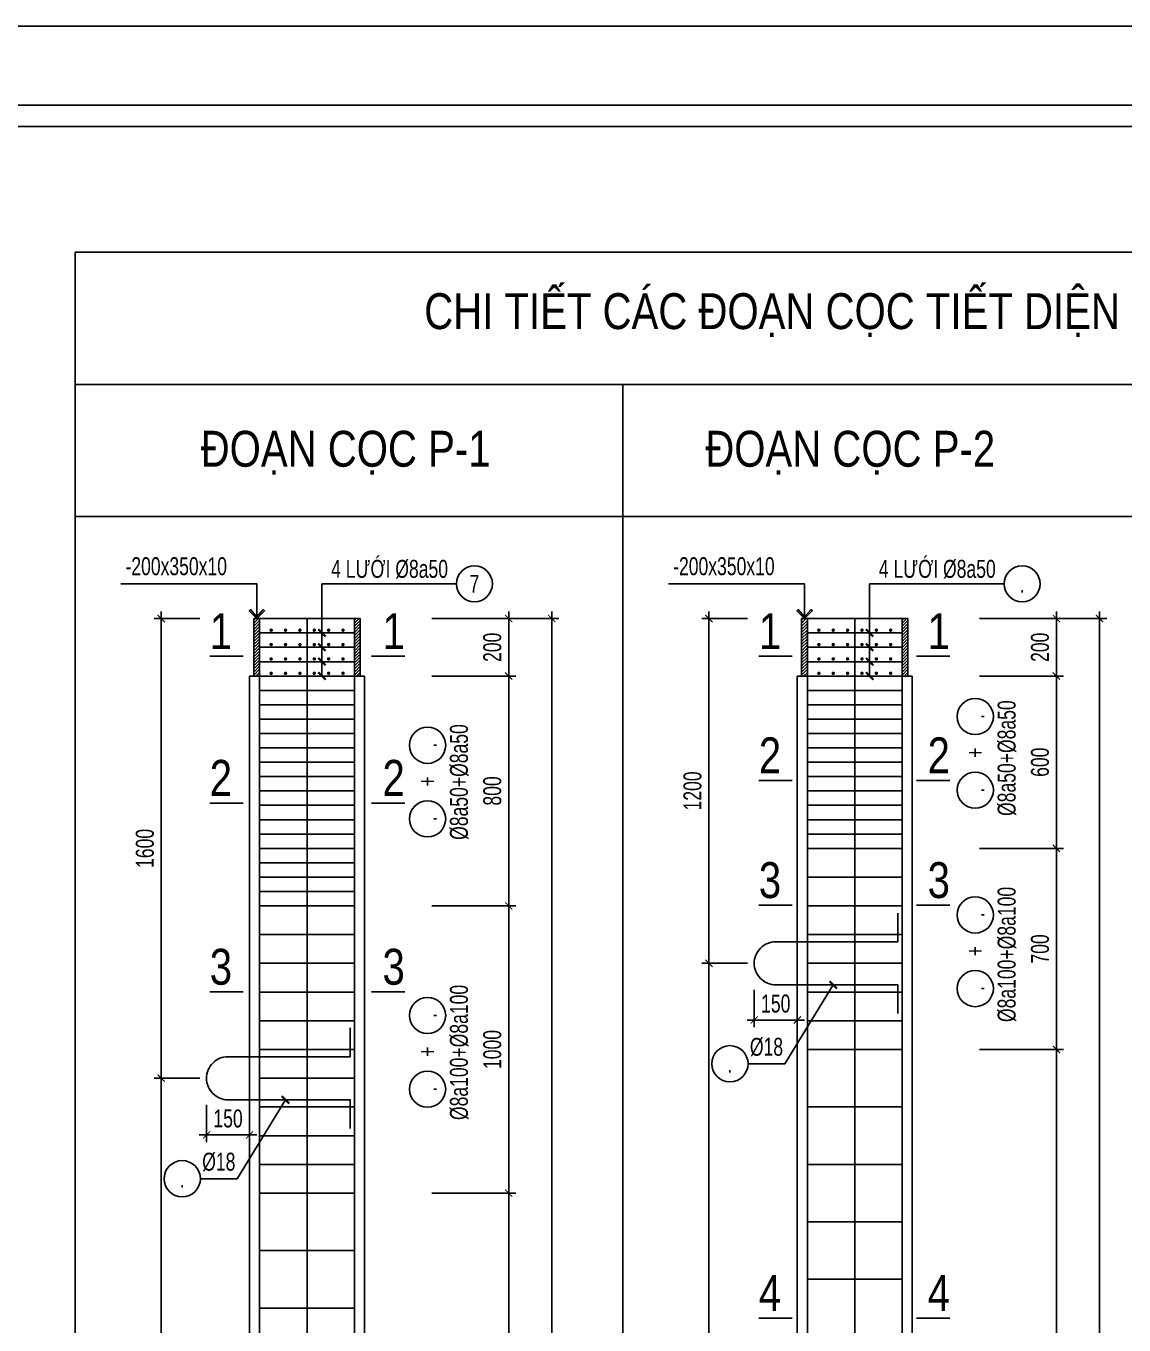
# Model space of a CAD drawing. Extents: x -24357 to 91799, y -17201 to -2351.
# Drawn here: x 77621 to 81443, y -6873 to -2351 of the extents above; entities that cross this region are included whole.
import ezdxf
from ezdxf.enums import TextEntityAlignment as Align

# ---------------------------------------------------------------- set-up
doc = ezdxf.new("R2010")
doc.units = 0
doc.header["$LTSCALE"] = 500
doc.header["$MEASUREMENT"] = 0
doc.header["$PDMODE"] = 3
doc.layers.get('0').update_dxf_attribs({"linetype": 'CONTINUOUS'})
doc.layers.get('DEFPOINTS').update_dxf_attribs({"linetype": 'CONTINUOUS'})
for name, color, linetype in [('CDC-KHUNGTEN', 7, 'CONTINUOUS'), ('CDC.02.DIM', 1, 'CONTINUOUS'), ('CDC.03.BORDER', 3, 'CONTINUOUS'), ('CDC.05.STEEL', 4, 'CONTINUOUS'), ('CDC.06.TEXT', 2, 'CONTINUOUS'), ('CDC.10.HATCH', 251, 'CONTINUOUS'), ('CDC.11.NOTE', 8, 'CONTINUOUS'), ('CDC.15.NOPLOT', 87, 'CONTINUOUS')]:
    doc.layers.add(name, color=color, linetype=linetype)
doc.styles.add('ARIAL', font='arial.ttf', dxfattribs={"width": 0.7})
doc.dimstyles.new('DIM25', dxfattribs={"dimscale": 25, "dimtxt": 2.5, "dimasz": 1, "dimexe": 1, "dimexo": 0, "dimgap": 1, "dimtad": 1, "dimdec": 0, "dimzin": 0, "dimdsep": 46, "dimtxsty": 'ARIAL', "dimblk": 'ARCHTICK', "dimcen": 0, "dimdle": 1, "dimclrd": 1, "dimclre": 1, "dimclrt": 2, "dimadec": 0, "dimazin": 0, "dimtfac": 1, "dimtdec": 0, "dimtix": 1, "dimtmove": 2, "dimatfit": 3, "dimldrblk": 'ARCHTICK', "dimfxl": 1, "dimtolj": 1, "dimtzin": 0, "dimarcsym": 0})
pattern_1 = [(45, (-38121.826, -161240.184), (-5.30330086, 5.30330086), [])]
pattern_2 = [(45, (-36215.599, -161240.184), (-5.30330086, 5.30330086), [])]

# ---------------------------------------------------------------- blocks, each defined once
blk = doc.blocks.new('_ArchTick')
at = {"color": 0, "linetype": 'ByBlock', "const_width": 0.15}
blk.add_lwpolyline([(-0.5, -0.5), (0.5, 0.5)], dxfattribs=at)
blk = doc.blocks.new('*D34')
at = {"layer": 'CDC.02.DIM', "color": 1, "lineweight": -2, "transparency": 16777216}
for p, q in [((79301.4, -4589.2), (79301.4, -5439.2)), ((79034.2, -4614.2), (79326.4, -4614.2)), ((79034.2, -5414.2), (79326.4, -5414.2))]:
    blk.add_line(p, q, dxfattribs=at)
at = {"layer": 'DEFPOINTS', "color": 0, "transparency": 16777216}
for p in [(79034.2, -4614.2), (79034.2, -5414.2), (79301.4, -5414.2)]:
    blk.add_point(p, dxfattribs=at)
at = {"layer": 'CDC.02.DIM', "color": 1, "lineweight": -2, "transparency": 16777216, "xscale": 25, "yscale": 25, "zscale": 25}
for p, rotation in [((79301.4, -4614.2), 90), ((79301.4, -5414.2), 270)]:
    blk.add_blockref('_ArchTick', p, dxfattribs=dict(at, rotation=rotation))
at = {"layer": 'CDC.02.DIM', "color": 2, "transparency": 16777216, "insert": (79244.5, -5014.2), "char_height": 62.5, "attachment_point": 5, "rotation": 90, "style": 'ARIAL'}
blk.add_mtext('\\A1;800', dxfattribs=at)
blk = doc.blocks.new('*D35')
at = {"layer": 'CDC.02.DIM', "color": 1, "lineweight": -2, "transparency": 16777216}
for p, q in [((79034.2, -5414.2), (79326.4, -5414.2)), ((79301.4, -5389.2), (79301.4, -6439.2)), ((79034.2, -6414.2), (79326.4, -6414.2))]:
    blk.add_line(p, q, dxfattribs=at)
at = {"layer": 'DEFPOINTS', "color": 0, "transparency": 16777216}
for p in [(79034.2, -5414.2), (79034.2, -6414.2), (79301.4, -6414.2)]:
    blk.add_point(p, dxfattribs=at)
at = {"layer": 'CDC.02.DIM', "color": 1, "lineweight": -2, "transparency": 16777216, "xscale": 25, "yscale": 25, "zscale": 25}
for p, rotation in [((79301.4, -5414.2), 90), ((79301.4, -6414.2), 270)]:
    blk.add_blockref('_ArchTick', p, dxfattribs=dict(at, rotation=rotation))
at = {"layer": 'CDC.02.DIM', "color": 2, "transparency": 16777216, "insert": (79244.5, -5914.2), "char_height": 62.5, "attachment_point": 5, "rotation": 90, "style": 'ARIAL'}
blk.add_mtext('\\A1;1000', dxfattribs=at)
blk = doc.blocks.new('*D36')
at = {"layer": 'CDC.02.DIM', "color": 1, "lineweight": -2, "transparency": 16777216}
for p, q in [((79034.2, -4414.2), (79326.4, -4414.2)), ((79301.4, -4639.2), (79301.4, -4389.2)), ((79034.2, -4614.2), (79326.4, -4614.2))]:
    blk.add_line(p, q, dxfattribs=at)
at = {"layer": 'DEFPOINTS', "color": 0, "transparency": 16777216}
for p in [(79034.2, -4414.2), (79301.4, -4414.2), (79034.2, -4614.2)]:
    blk.add_point(p, dxfattribs=at)
at = {"layer": 'CDC.02.DIM', "color": 1, "lineweight": -2, "transparency": 16777216, "xscale": 25, "yscale": 25, "zscale": 25}
for p, rotation in [((79301.4, -4414.2), 90), ((79301.4, -4614.2), 270)]:
    blk.add_blockref('_ArchTick', p, dxfattribs=dict(at, rotation=rotation))
at = {"layer": 'CDC.02.DIM', "color": 2, "transparency": 16777216, "insert": (79244.5, -4514.2), "char_height": 62.5, "attachment_point": 5, "rotation": 90, "style": 'ARIAL'}
blk.add_mtext('\\A1;200', dxfattribs=at)
blk = doc.blocks.new('*D40')
at = {"layer": 'CDC.02.DIM', "color": 1, "lineweight": -2, "transparency": 16777216}
for p, q in [((79034.2, -6414.2), (79326.4, -6414.2)), ((79301.4, -6389.2), (79301.4, -10439.2)), ((79034.2, -10414.2), (79326.4, -10414.2))]:
    blk.add_line(p, q, dxfattribs=at)
at = {"layer": 'DEFPOINTS', "color": 0, "transparency": 16777216}
for p in [(79034.2, -6414.2), (79034.2, -10414.2), (79301.4, -10414.2)]:
    blk.add_point(p, dxfattribs=at)
at = {"layer": 'CDC.02.DIM', "color": 1, "lineweight": -2, "transparency": 16777216, "xscale": 25, "yscale": 25, "zscale": 25}
for p, rotation in [((79301.4, -6414.2), 90), ((79301.4, -10414.2), 270)]:
    blk.add_blockref('_ArchTick', p, dxfattribs=dict(at, rotation=rotation))
at = {"layer": 'CDC.02.DIM', "color": 2, "transparency": 16777216, "insert": (79244.5, -8414.2), "char_height": 62.5, "attachment_point": 5, "rotation": 90, "style": 'ARIAL'}
blk.add_mtext('\\A1;4000', dxfattribs=at)
blk = doc.blocks.new('*D41')
at = {"layer": 'CDC.02.DIM', "color": 1, "lineweight": -2, "transparency": 16777216}
for p, q in [((79034.2, -4414.2), (79476.3, -4414.2)), ((79451.3, -4389.2), (79451.3, -12439.2)), ((79034.2, -12414.2), (79476.3, -12414.2))]:
    blk.add_line(p, q, dxfattribs=at)
at = {"layer": 'DEFPOINTS', "color": 0, "transparency": 16777216}
for p in [(79034.2, -4414.2), (79034.2, -12414.2), (79451.3, -12414.2)]:
    blk.add_point(p, dxfattribs=at)
at = {"layer": 'CDC.02.DIM', "color": 1, "lineweight": -2, "transparency": 16777216, "xscale": 25, "yscale": 25, "zscale": 25}
for p, rotation in [((79451.3, -4414.2), 90), ((79451.3, -12414.2), 270)]:
    blk.add_blockref('_ArchTick', p, dxfattribs=dict(at, rotation=rotation))
at = {"layer": 'CDC.02.DIM', "color": 2, "transparency": 16777216, "insert": (79394.4, -8414.2), "char_height": 62.5, "attachment_point": 5, "rotation": 90, "style": 'ARIAL'}
blk.add_mtext('\\A1;8000', dxfattribs=at)
blk = doc.blocks.new('*D49')
at = {"layer": 'CDC.02.DIM', "color": 1, "lineweight": -2, "transparency": 16777216}
for p, q in [((78226.3, -4414.2), (78067.1, -4414.2)), ((78092.1, -6039.2), (78092.1, -4389.2)), ((78226.3, -6014.2), (78067.1, -6014.2))]:
    blk.add_line(p, q, dxfattribs=at)
at = {"layer": 'DEFPOINTS', "color": 0, "transparency": 16777216}
for p in [(78092.1, -4414.2), (78226.3, -4414.2), (78226.3, -6014.2)]:
    blk.add_point(p, dxfattribs=at)
at = {"layer": 'CDC.02.DIM', "color": 1, "lineweight": -2, "transparency": 16777216, "xscale": 25, "yscale": 25, "zscale": 25}
for p, rotation in [((78092.1, -4414.2), 90), ((78092.1, -6014.2), 270)]:
    blk.add_blockref('_ArchTick', p, dxfattribs=dict(at, rotation=rotation))
at = {"layer": 'CDC.02.DIM', "color": 2, "transparency": 16777216, "insert": (78035.2, -5214.2), "char_height": 62.5, "attachment_point": 5, "rotation": 90, "style": 'ARIAL'}
blk.add_mtext('\\A1;1600', dxfattribs=at)
blk = doc.blocks.new('*D50')
at = {"layer": 'CDC.02.DIM', "color": 1, "lineweight": -2, "transparency": 16777216}
for p, q in [((78092.1, -5989.2), (78092.1, -10839.2)), ((78226.3, -6014.2), (78067.1, -6014.2)), ((78226.3, -10814.2), (78067.1, -10814.2))]:
    blk.add_line(p, q, dxfattribs=at)
at = {"layer": 'DEFPOINTS', "color": 0, "transparency": 16777216}
for p in [(78226.3, -6014.2), (78092.1, -10814.2), (78226.3, -10814.2)]:
    blk.add_point(p, dxfattribs=at)
at = {"layer": 'CDC.02.DIM', "color": 1, "lineweight": -2, "transparency": 16777216, "xscale": 25, "yscale": 25, "zscale": 25}
for p, rotation in [((78092.1, -6014.2), 90), ((78092.1, -10814.2), 270)]:
    blk.add_blockref('_ArchTick', p, dxfattribs=dict(at, rotation=rotation))
at = {"layer": 'CDC.02.DIM', "color": 2, "transparency": 16777216, "insert": (78035.2, -8414.2), "char_height": 62.5, "attachment_point": 5, "rotation": 90, "style": 'ARIAL'}
blk.add_mtext('\\A1;4800', dxfattribs=at)
blk = doc.blocks.new('*D77')
at = {"layer": 'CDC.02.DIM', "color": 1, "lineweight": -2, "transparency": 16777216}
for p, q in [((81207.7, -4589.2), (81207.7, -5239.2)), ((80940.4, -4614.2), (81232.7, -4614.2)), ((80940.4, -5214.2), (81232.7, -5214.2))]:
    blk.add_line(p, q, dxfattribs=at)
at = {"layer": 'DEFPOINTS', "color": 0, "transparency": 16777216}
for p in [(80940.4, -4614.2), (80940.4, -5214.2), (81207.7, -5214.2)]:
    blk.add_point(p, dxfattribs=at)
at = {"layer": 'CDC.02.DIM', "color": 1, "lineweight": -2, "transparency": 16777216, "xscale": 25, "yscale": 25, "zscale": 25}
for p, rotation in [((81207.7, -4614.2), 90), ((81207.7, -5214.2), 270)]:
    blk.add_blockref('_ArchTick', p, dxfattribs=dict(at, rotation=rotation))
at = {"layer": 'CDC.02.DIM', "color": 2, "transparency": 16777216, "insert": (81150.7, -4914.2), "char_height": 62.5, "attachment_point": 5, "rotation": 90, "style": 'ARIAL'}
blk.add_mtext('\\A1;600', dxfattribs=at)
blk = doc.blocks.new('*D78')
at = {"layer": 'CDC.02.DIM', "color": 1, "lineweight": -2, "transparency": 16777216}
for p, q in [((81207.7, -5189.2), (81207.7, -5939.2)), ((80940.4, -5214.2), (81232.7, -5214.2)), ((80940.4, -5914.2), (81232.7, -5914.2))]:
    blk.add_line(p, q, dxfattribs=at)
at = {"layer": 'DEFPOINTS', "color": 0, "transparency": 16777216}
for p in [(80940.4, -5214.2), (80940.4, -5914.2), (81207.7, -5914.2)]:
    blk.add_point(p, dxfattribs=at)
at = {"layer": 'CDC.02.DIM', "color": 1, "lineweight": -2, "transparency": 16777216, "xscale": 25, "yscale": 25, "zscale": 25}
for p, rotation in [((81207.7, -5214.2), 90), ((81207.7, -5914.2), 270)]:
    blk.add_blockref('_ArchTick', p, dxfattribs=dict(at, rotation=rotation))
at = {"layer": 'CDC.02.DIM', "color": 2, "transparency": 16777216, "insert": (81150.7, -5564.2), "char_height": 62.5, "attachment_point": 5, "rotation": 90, "style": 'ARIAL'}
blk.add_mtext('\\A1;700', dxfattribs=at)
blk = doc.blocks.new('*D79')
at = {"layer": 'CDC.02.DIM', "color": 1, "lineweight": -2, "transparency": 16777216}
for p, q in [((80940.4, -4414.2), (81232.7, -4414.2)), ((81207.7, -4639.2), (81207.7, -4389.2)), ((80940.4, -4614.2), (81232.7, -4614.2))]:
    blk.add_line(p, q, dxfattribs=at)
at = {"layer": 'DEFPOINTS', "color": 0, "transparency": 16777216}
for p in [(80940.4, -4414.2), (81207.7, -4414.2), (80940.4, -4614.2)]:
    blk.add_point(p, dxfattribs=at)
at = {"layer": 'CDC.02.DIM', "color": 1, "lineweight": -2, "transparency": 16777216, "xscale": 25, "yscale": 25, "zscale": 25}
for p, rotation in [((81207.7, -4414.2), 90), ((81207.7, -4614.2), 270)]:
    blk.add_blockref('_ArchTick', p, dxfattribs=dict(at, rotation=rotation))
at = {"layer": 'CDC.02.DIM', "color": 2, "transparency": 16777216, "insert": (81150.7, -4514.2), "char_height": 62.5, "attachment_point": 5, "rotation": 90, "style": 'ARIAL'}
blk.add_mtext('\\A1;200', dxfattribs=at)
blk = doc.blocks.new('*D81')
at = {"layer": 'CDC.02.DIM', "color": 1, "lineweight": -2, "transparency": 16777216}
for p, q in [((80940.4, -5914.2), (81232.7, -5914.2)), ((81207.7, -5889.2), (81207.7, -8939.2)), ((80940.4, -8914.2), (81232.7, -8914.2))]:
    blk.add_line(p, q, dxfattribs=at)
at = {"layer": 'DEFPOINTS', "color": 0, "transparency": 16777216}
for p in [(80940.4, -5914.2), (80940.4, -8914.2), (81207.7, -8914.2)]:
    blk.add_point(p, dxfattribs=at)
at = {"layer": 'CDC.02.DIM', "color": 1, "lineweight": -2, "transparency": 16777216, "xscale": 25, "yscale": 25, "zscale": 25}
for p, rotation in [((81207.7, -5914.2), 90), ((81207.7, -8914.2), 270)]:
    blk.add_blockref('_ArchTick', p, dxfattribs=dict(at, rotation=rotation))
at = {"layer": 'CDC.02.DIM', "color": 2, "transparency": 16777216, "insert": (81150.7, -7414.2), "char_height": 62.5, "attachment_point": 5, "rotation": 90, "style": 'ARIAL'}
blk.add_mtext('\\A1;3000', dxfattribs=at)
blk = doc.blocks.new('*D82')
at = {"layer": 'CDC.02.DIM', "color": 1, "lineweight": -2, "transparency": 16777216}
for p, q in [((80940.4, -4414.2), (81382.6, -4414.2)), ((81357.6, -4389.2), (81357.6, -10439.2)), ((80940.4, -10414.2), (81382.6, -10414.2))]:
    blk.add_line(p, q, dxfattribs=at)
at = {"layer": 'DEFPOINTS', "color": 0, "transparency": 16777216}
for p in [(80940.4, -4414.2), (80940.4, -10414.2), (81357.6, -10414.2)]:
    blk.add_point(p, dxfattribs=at)
at = {"layer": 'CDC.02.DIM', "color": 1, "lineweight": -2, "transparency": 16777216, "xscale": 25, "yscale": 25, "zscale": 25}
for p, rotation in [((81357.6, -4414.2), 90), ((81357.6, -10414.2), 270)]:
    blk.add_blockref('_ArchTick', p, dxfattribs=dict(at, rotation=rotation))
at = {"layer": 'CDC.02.DIM', "color": 2, "transparency": 16777216, "insert": (81300.7, -7414.2), "char_height": 62.5, "attachment_point": 5, "rotation": 90, "style": 'ARIAL'}
blk.add_mtext('\\A1;6000', dxfattribs=at)
blk = doc.blocks.new('*D72')
at = {"layer": 'CDC.02.DIM', "color": 1, "lineweight": -2, "transparency": 16777216}
for p, q in [((80132.5, -4414.2), (79973.3, -4414.2)), ((79998.3, -5639.2), (79998.3, -4389.2)), ((80132.5, -5614.2), (79973.3, -5614.2))]:
    blk.add_line(p, q, dxfattribs=at)
at = {"layer": 'DEFPOINTS', "color": 0, "transparency": 16777216}
for p in [(79998.3, -4414.2), (80132.5, -4414.2), (80132.5, -5614.2)]:
    blk.add_point(p, dxfattribs=at)
at = {"layer": 'CDC.02.DIM', "color": 1, "lineweight": -2, "transparency": 16777216, "xscale": 25, "yscale": 25, "zscale": 25}
for p, rotation in [((79998.3, -4414.2), 90), ((79998.3, -5614.2), 270)]:
    blk.add_blockref('_ArchTick', p, dxfattribs=dict(at, rotation=rotation))
at = {"layer": 'CDC.02.DIM', "color": 2, "transparency": 16777216, "insert": (79941.4, -5014.2), "char_height": 62.5, "attachment_point": 5, "rotation": 90, "style": 'ARIAL'}
blk.add_mtext('\\A1;1200', dxfattribs=at)
blk = doc.blocks.new('*D73')
at = {"layer": 'CDC.02.DIM', "color": 1, "lineweight": -2, "transparency": 16777216}
for p, q in [((79998.3, -5589.2), (79998.3, -9239.2)), ((80132.5, -5614.2), (79973.3, -5614.2)), ((80132.5, -9214.2), (79973.3, -9214.2))]:
    blk.add_line(p, q, dxfattribs=at)
at = {"layer": 'DEFPOINTS', "color": 0, "transparency": 16777216}
for p in [(80132.5, -5614.2), (79998.3, -9214.2), (80132.5, -9214.2)]:
    blk.add_point(p, dxfattribs=at)
at = {"layer": 'CDC.02.DIM', "color": 1, "lineweight": -2, "transparency": 16777216, "xscale": 25, "yscale": 25, "zscale": 25}
for p, rotation in [((79998.3, -5614.2), 90), ((79998.3, -9214.2), 270)]:
    blk.add_blockref('_ArchTick', p, dxfattribs=dict(at, rotation=rotation))
at = {"layer": 'CDC.02.DIM', "color": 2, "transparency": 16777216, "insert": (79941.4, -7414.2), "char_height": 62.5, "attachment_point": 5, "rotation": 90, "style": 'ARIAL'}
blk.add_mtext('\\A1;3600', dxfattribs=at)
blk = doc.blocks.new('*D650')
at = {"layer": 'CDC.15.NOPLOT', "color": 1, "lineweight": -2, "transparency": 16777216}
for p, q in [((78249.6, -6106.4), (78249.6, -6236.6)), ((78399.6, -6106.4), (78399.6, -6236.6)), ((78424.6, -6211.6), (78224.6, -6211.6))]:
    blk.add_line(p, q, dxfattribs=at)
at = {"layer": 'DEFPOINTS', "color": 0, "transparency": 16777216}
for p in [(78249.6, -6106.4), (78399.6, -6106.4), (78249.6, -6211.6)]:
    blk.add_point(p, dxfattribs=at)
at = {"layer": 'CDC.15.NOPLOT', "color": 1, "lineweight": -2, "transparency": 16777216, "xscale": 25, "yscale": 25, "zscale": 25, "rotation": 180}
blk.add_blockref('_ArchTick', (78249.6, -6211.6), dxfattribs=at)
at = {"layer": 'CDC.15.NOPLOT', "color": 1, "lineweight": -2, "transparency": 16777216, "xscale": 25, "yscale": 25, "zscale": 25}
blk.add_blockref('_ArchTick', (78399.6, -6211.6), dxfattribs=at)
at = {"layer": 'CDC.15.NOPLOT', "color": 2, "transparency": 16777216, "insert": (78324.6, -6154.7), "char_height": 62.5, "attachment_point": 5, "style": 'ARIAL'}
blk.add_mtext('\\A1;150', dxfattribs=at)
blk = doc.blocks.new('*D651')
at = {"layer": 'CDC.15.NOPLOT', "color": 1, "lineweight": -2, "transparency": 16777216}
for p, q in [((80155.9, -5706.4), (80155.9, -5836.6)), ((80305.9, -5706.4), (80305.9, -5836.6)), ((80330.9, -5811.6), (80130.9, -5811.6))]:
    blk.add_line(p, q, dxfattribs=at)
at = {"layer": 'DEFPOINTS', "color": 0, "transparency": 16777216}
for p in [(80155.9, -5706.4), (80305.9, -5706.4), (80155.9, -5811.6)]:
    blk.add_point(p, dxfattribs=at)
at = {"layer": 'CDC.15.NOPLOT', "color": 1, "lineweight": -2, "transparency": 16777216, "xscale": 25, "yscale": 25, "zscale": 25, "rotation": 180}
blk.add_blockref('_ArchTick', (80155.9, -5811.6), dxfattribs=at)
at = {"layer": 'CDC.15.NOPLOT', "color": 1, "lineweight": -2, "transparency": 16777216, "xscale": 25, "yscale": 25, "zscale": 25}
blk.add_blockref('_ArchTick', (80305.9, -5811.6), dxfattribs=at)
at = {"layer": 'CDC.15.NOPLOT', "color": 2, "transparency": 16777216, "insert": (80230.9, -5754.7), "char_height": 62.5, "attachment_point": 5, "style": 'ARIAL'}
blk.add_mtext('\\A1;150', dxfattribs=at)
blk = doc.blocks.new('KHUNG A1')
at = {"layer": 'CDC-KHUNGTEN'}
blk.add_lwpolyline([(10366.22, 712.17), (10366.22, 1278.17), (9655.22, 1278.17), (9655.22, 712.17)], close=True, dxfattribs=at)
at = {"layer": 'CDC.10.HATCH', "color": 8}
blk.add_lwpolyline([(9652.22, 709.17), (10447.22, 709.17), (10447.22, 1281.17), (9652.22, 1281.17)], close=True, dxfattribs=at)
at = {"layer": 'DEFPOINTS', "color": 1}
blk.add_lwpolyline([(9617.22, 698.17), (9617.22, 1292.17), (10458.22, 1292.17), (10458.22, 698.17), (9617.22, 698.17)], close=True, dxfattribs=at)

msp = doc.modelspace()

# ---------------------------------------------------------------- hatches: boundary and pattern name
at = {"layer": 'CDC.10.HATCH'}
h = msp.add_hatch(dxfattribs=at)
h.set_pattern_fill('ANSI31', color=256, scale=60, style=0)
h.set_pattern_definition(pattern_1)
h.paths.add_polyline_path([(78434.63, -4414.24), (78414.63, -4414.24), (78414.63, -4614.24), (78434.63, -4614.24)])
h = msp.add_hatch(dxfattribs=at)
h.set_pattern_fill('ANSI31', color=256, scale=60, style=0)
h.set_pattern_definition(pattern_1)
h.paths.add_polyline_path([(78784.63, -4414.24), (78764.63, -4414.24), (78764.63, -4614.24), (78784.63, -4614.24)])
h = msp.add_hatch(dxfattribs=at)
h.set_pattern_fill('ANSI31', color=256, scale=60, style=0)
h.set_pattern_definition(pattern_2)
h.paths.add_polyline_path([(80340.86, -4414.24), (80320.86, -4414.24), (80320.86, -4614.24), (80340.86, -4614.24)])
h = msp.add_hatch(dxfattribs=at)
h.set_pattern_fill('ANSI31', color=256, scale=60, style=0)
h.set_pattern_definition(pattern_2)
h.paths.add_polyline_path([(80690.86, -4414.24), (80670.86, -4414.24), (80670.86, -4614.24), (80690.86, -4614.24)])

# ---------------------------------------------------------------- linework, layer by layer
at = {"layer": 'CDC.03.BORDER'}
for p, q in [((77792.45, -3598.9), (83511.14, -3598.9)), ((79698.68, -3598.9), (79698.68, -13550.39)), ((77792.45, -4058.9), (83511.14, -4058.9)), ((78414.63, -4414.24), (78784.63, -4414.24)), ((78414.63, -4414.24), (78414.63, -4614.24)), ((78434.63, -4414.24), (78434.63, -4614.24)), ((78764.63, -4414.24), (78764.63, -4614.24)), ((78784.63, -4414.24), (78784.63, -4614.24)), ((80320.86, -4414.24), (80690.86, -4414.24)), ((80320.86, -4414.24), (80320.86, -4614.24)), ((80340.86, -4414.24), (80340.86, -4614.24)), ((80670.86, -4414.24), (80670.86, -4614.24)), ((80690.86, -4414.24), (80690.86, -4614.24)), ((78399.63, -4614.24), (78434.63, -4614.24)), ((78399.63, -4614.24), (78399.63, -12214.24)), ((78764.63, -4614.24), (78799.63, -4614.24)), ((78799.63, -4614.24), (78799.63, -12214.24)), ((80305.86, -4614.24), (80340.86, -4614.24)), ((80305.86, -4614.24), (80305.86, -10214.24)), ((80670.86, -4614.24), (80705.86, -4614.24)), ((80705.86, -4614.24), (80705.86, -10214.24))]:
    msp.add_line(p, q, dxfattribs=at)
msp.add_lwpolyline([(77792.45, -3138.9), (83511.14, -3138.9), (83511.14, -13550.39), (77792.45, -13550.39)], close=True, dxfattribs=at)
at = {"layer": 'CDC.05.STEEL'}
for p, q in [((78599.63, -4414.24), (78599.63, -12414.24)), ((80505.86, -4414.24), (80505.86, -10414.24)), ((78434.63, -4464.24), (78764.63, -4464.24)), ((80340.86, -4464.24), (80670.86, -4464.24)), ((78434.63, -4514.24), (78764.63, -4514.24)), ((80340.86, -4514.24), (80670.86, -4514.24)), ((78434.63, -4564.24), (78764.63, -4564.24)), ((80340.86, -4564.24), (80670.86, -4564.24)), ((78429.63, -4614.24), (78769.63, -4614.24)), ((78434.63, -4614.24), (78434.63, -12214.24)), ((78764.63, -4614.24), (78764.63, -12214.24)), ((80335.86, -4614.24), (80675.86, -4614.24)), ((80340.86, -4614.24), (80340.86, -10214.24)), ((80670.86, -4614.24), (80670.86, -10214.24)), ((78434.63, -4664.24), (78764.63, -4664.24)), ((80340.86, -4664.24), (80670.86, -4664.24)), ((78434.63, -4714.24), (78764.63, -4714.24)), ((80340.86, -4714.24), (80670.86, -4714.24)), ((78434.63, -4764.24), (78764.63, -4764.24)), ((80340.86, -4764.24), (80670.86, -4764.24)), ((78434.63, -4814.24), (78764.63, -4814.24)), ((80340.86, -4814.24), (80670.86, -4814.24)), ((78434.63, -4864.24), (78764.63, -4864.24)), ((80340.86, -4864.24), (80670.86, -4864.24)), ((78434.63, -4914.24), (78764.63, -4914.24)), ((80340.86, -4914.24), (80670.86, -4914.24)), ((78434.63, -4964.24), (78764.63, -4964.24)), ((80340.86, -4964.24), (80670.86, -4964.24)), ((78434.63, -5014.24), (78764.63, -5014.24)), ((80340.86, -5014.24), (80670.86, -5014.24)), ((78434.63, -5064.24), (78764.63, -5064.24)), ((80340.86, -5064.24), (80670.86, -5064.24)), ((78434.63, -5114.24), (78764.63, -5114.24)), ((80340.86, -5114.24), (80670.86, -5114.24)), ((78434.63, -5164.24), (78764.63, -5164.24)), ((80340.86, -5164.24), (80670.86, -5164.24)), ((78434.63, -5214.24), (78764.63, -5214.24)), ((80340.86, -5214.24), (80670.86, -5214.24)), ((78434.63, -5264.24), (78764.63, -5264.24)), ((78434.63, -5314.24), (78764.63, -5314.24)), ((80340.86, -5314.24), (80670.86, -5314.24)), ((78434.63, -5364.24), (78764.63, -5364.24)), ((78434.63, -5414.24), (78764.63, -5414.24)), ((80340.86, -5414.24), (80670.86, -5414.24)), ((78434.63, -5514.24), (78764.63, -5514.24)), ((80340.86, -5514.24), (80670.86, -5514.24)), ((78434.63, -5614.24), (78764.63, -5614.24)), ((80340.86, -5614.24), (80670.86, -5614.24)), ((78434.63, -5714.24), (78764.63, -5714.24)), ((80340.86, -5714.24), (80670.86, -5714.24)), ((78434.63, -5814.24), (78764.63, -5814.24)), ((80340.86, -5814.24), (80670.86, -5814.24)), ((78434.63, -5914.24), (78764.63, -5914.24)), ((80340.86, -5914.24), (80670.86, -5914.24)), ((78434.63, -6014.24), (78764.63, -6014.24)), ((78434.63, -6114.24), (78764.63, -6114.24)), ((80340.86, -6114.24), (80670.86, -6114.24)), ((78434.63, -6214.24), (78764.63, -6214.24)), ((78434.63, -6314.24), (78764.63, -6314.24)), ((80340.86, -6314.24), (80670.86, -6314.24)), ((78434.63, -6414.24), (78764.63, -6414.24)), ((80340.86, -6514.24), (80670.86, -6514.24)), ((78434.63, -6614.24), (78764.63, -6614.24)), ((80340.86, -6714.24), (80670.86, -6714.24)), ((78434.63, -6814.24), (78764.63, -6814.24))]:
    msp.add_line(p, q, dxfattribs=at)
at = {"layer": 'CDC.05.STEEL', "const_width": 6}
for points in [[(78474.63, -4451.64, 1), (78474.63, -4457.64, 1)], [(78524.63, -4451.64, 1), (78524.63, -4457.64, 1)], [(78574.63, -4451.64, 1), (78574.63, -4457.64, 1)], [(78624.63, -4451.64, 1), (78624.63, -4457.64, 1)], [(78674.63, -4451.64, 1), (78674.63, -4457.64, 1)], [(78724.63, -4451.64, 1), (78724.63, -4457.64, 1)], [(80380.86, -4451.64, 1), (80380.86, -4457.64, 1)], [(80430.86, -4451.64, 1), (80430.86, -4457.64, 1)], [(80480.86, -4451.64, 1), (80480.86, -4457.64, 1)], [(80530.86, -4451.64, 1), (80530.86, -4457.64, 1)], [(80580.86, -4451.64, 1), (80580.86, -4457.64, 1)], [(80630.86, -4451.64, 1), (80630.86, -4457.64, 1)], [(78474.63, -4501.64, 1), (78474.63, -4507.64, 1)], [(78524.63, -4501.64, 1), (78524.63, -4507.64, 1)], [(78574.63, -4501.64, 1), (78574.63, -4507.64, 1)], [(78624.63, -4501.64, 1), (78624.63, -4507.64, 1)], [(78674.63, -4501.64, 1), (78674.63, -4507.64, 1)], [(78724.63, -4501.64, 1), (78724.63, -4507.64, 1)], [(80380.86, -4501.64, 1), (80380.86, -4507.64, 1)], [(80430.86, -4501.64, 1), (80430.86, -4507.64, 1)], [(80480.86, -4501.64, 1), (80480.86, -4507.64, 1)], [(80530.86, -4501.64, 1), (80530.86, -4507.64, 1)], [(80580.86, -4501.64, 1), (80580.86, -4507.64, 1)], [(80630.86, -4501.64, 1), (80630.86, -4507.64, 1)], [(78474.63, -4551.64, 1), (78474.63, -4557.64, 1)], [(78524.63, -4551.64, 1), (78524.63, -4557.64, 1)], [(78574.63, -4551.64, 1), (78574.63, -4557.64, 1)], [(78624.63, -4551.64, 1), (78624.63, -4557.64, 1)], [(78674.63, -4551.64, 1), (78674.63, -4557.64, 1)], [(78724.63, -4551.64, 1), (78724.63, -4557.64, 1)], [(80380.86, -4551.64, 1), (80380.86, -4557.64, 1)], [(80430.86, -4551.64, 1), (80430.86, -4557.64, 1)], [(80480.86, -4551.64, 1), (80480.86, -4557.64, 1)], [(80530.86, -4551.64, 1), (80530.86, -4557.64, 1)], [(80580.86, -4551.64, 1), (80580.86, -4557.64, 1)], [(80630.86, -4551.64, 1), (80630.86, -4557.64, 1)], [(78474.63, -4601.64, 1), (78474.63, -4607.64, 1)], [(78524.63, -4601.64, 1), (78524.63, -4607.64, 1)], [(78574.63, -4601.64, 1), (78574.63, -4607.64, 1)], [(78624.63, -4601.64, 1), (78624.63, -4607.64, 1)], [(78674.63, -4601.64, 1), (78674.63, -4607.64, 1)], [(78724.63, -4601.64, 1), (78724.63, -4607.64, 1)], [(80380.86, -4601.64, 1), (80380.86, -4607.64, 1)], [(80430.86, -4601.64, 1), (80430.86, -4607.64, 1)], [(80480.86, -4601.64, 1), (80480.86, -4607.64, 1)], [(80530.86, -4601.64, 1), (80530.86, -4607.64, 1)], [(80580.86, -4601.64, 1), (80580.86, -4607.64, 1)], [(80630.86, -4601.64, 1), (80630.86, -4607.64, 1)]]:
    msp.add_lwpolyline(points, format="xyb", close=True, dxfattribs=at)
at = {"layer": 'CDC.05.STEEL'}
for points in [[(80655.86, -5789.24), (80655.86, -5689.24), (80230.86, -5689.24, -0.4142136), (80155.86, -5614.24), (80155.86, -5614.24, -0.4142136), (80230.86, -5539.24), (80655.86, -5539.24), (80655.86, -5439.24)], [(78749.63, -6189.24), (78749.63, -6089.24), (78324.63, -6089.24, -0.4142136), (78249.63, -6014.24), (78249.63, -6014.24, -0.4142136), (78324.63, -5939.24), (78749.63, -5939.24), (78749.63, -5839.24)]]:
    msp.add_lwpolyline(points, format="xyb", dxfattribs=at)
at = {"layer": 'CDC.11.NOTE'}
for points in [[(78425.07, -4414.24), (78451.8, -4387.52), (78447.34, -4383.06), (78425.07, -4407.94), (78402.8, -4383.06), (78398.34, -4387.52), (78425.07, -4414.24), (78425.07, -4414.24), (78425.07, -4293.31), (77950.9, -4293.31)], [(78651.27, -4614.24), (78651.27, -4293.31), (79119.58, -4293.31)], [(80331.3, -4414.24), (80358.03, -4387.52), (80353.57, -4383.06), (80331.3, -4407.94), (80309.02, -4383.06), (80304.57, -4387.52), (80331.3, -4414.24), (80331.3, -4414.24), (80331.3, -4293.31), (79857.13, -4293.31)], [(80557.49, -4614.24), (80557.49, -4293.31), (81025.81, -4293.31)], [(80134.51, -5963.87), (80262.62, -5963.87), (80431.08, -5689.24)], [(78228.28, -6363.87), (78356.39, -6363.87), (78524.86, -6089.24)]]:
    msp.add_lwpolyline(points, dxfattribs=at)
at = {"layer": 'CDC.11.NOTE', "const_width": 7.5}
for points in [[(78664.14, -4477.12), (78638.39, -4451.37)], [(80570.36, -4477.12), (80544.62, -4451.37)], [(78664.14, -4527.12), (78638.39, -4501.37)], [(80570.36, -4527.12), (80544.62, -4501.37)], [(78664.14, -4577.12), (78638.39, -4551.37)], [(80570.36, -4577.12), (80544.62, -4551.37)], [(78664.14, -4627.12), (78638.39, -4601.37)], [(80570.36, -4627.12), (80544.62, -4601.37)], [(80443.95, -5702.12), (80418.21, -5676.37)], [(78537.73, -6102.12), (78511.98, -6076.37)]]:
    msp.add_lwpolyline(points, dxfattribs=at)
at = {"layer": 'CDC.11.NOTE'}
for centre, radius in [((79182.08, -4293.31), 62.5), ((81088.31, -4293.31), 62.5), ((80925.33, -4755.27), 63), ((79019.1, -4855.27), 63), ((80925.33, -5011.48), 63), ((79019.1, -5111.48), 63), ((80925.33, -5445.96), 63), ((80925.33, -5702.17), 63), ((79019.1, -5795.96), 63), ((80071.51, -5963.87), 63), ((79019.1, -6052.17), 63), ((78165.28, -6363.87), 63)]:
    msp.add_circle(centre, radius, dxfattribs=at)

# ---------------------------------------------------------------- block references
at = {"xscale": 25, "yscale": 25, "zscale": 25}
msp.add_blockref('KHUNG A1', (-169656.95, -34655.74), dxfattribs=at)

# ---------------------------------------------------------------- texts
at = {"layer": 'CDC.06.TEXT', "style": 'ARIAL', "width": 0.8}
for s, p in [('CHI TIẾT CÁC ĐOẠN CỌC TIẾT DIỆN 400 x 400', (80544.14, -3406.48)), ('ĐOẠN CỌC P-1', (78733.81, -3885.55)), ('ĐOẠN CỌC P-2', (80490.04, -3885.55)), ('%%U1 ', (78319.14, -4520.38)), ('%%U 1', (78881.58, -4520.38)), ('%%U1 ', (80230.19, -4520.38)), ('%%U 1', (80778.89, -4520.38)), ('%%U2 ', (80230.19, -4952.64)), ('%%U 2', (80778.89, -4952.64)), ('%%U2 ', (78319.14, -5031.24)), ('%%U 2', (78881.58, -5031.24)), ('%%U3 ', (80230.19, -5387.07)), ('%%U 3', (80778.89, -5387.07)), ('%%U3 ', (78319.14, -5688.64)), ('%%U 3', (78881.58, -5688.64)), ('%%U4 ', (80230.19, -6823.94)), ('%%U 4', (80778.89, -6823.94))]:
    msp.add_text(s, height=125, dxfattribs=at).set_placement(p, align=Align.CENTER)
at = {"layer": 'CDC.06.TEXT', "style": 'ARIAL', "width": 0.7}
for p in [(77967.52, -4263.13), (79873.74, -4263.13)]:
    msp.add_text('-200x350x10', height=62.5, dxfattribs=at).set_placement(p)
for s, p in [('4 LƯỚI %%C8a50', (78886.76, -4234.14)), ('4 LƯỚI %%C8a50', (80792.98, -4234.14)), ('%%C18', (80198.61, -5904.71)), ('%%C18', (78292.39, -6304.71))]:
    msp.add_text(s, height=62.5, dxfattribs=at).set_placement(p, align=Align.MIDDLE)
for s, p in [('7', (79182.08, -4293.31)), ('.', (81088.31, -4293.31)), ('.', (80071.51, -5963.87)), ('.', (78165.28, -6363.87))]:
    msp.add_text(s, height=62.5, dxfattribs=at).set_placement(p, align=Align.MIDDLE_CENTER)
for s, p in [('%%C8a50+%%C8a50', (81065.6, -5101.31)), ('%%C8a50+%%C8a50', (79159.37, -5184.51)), ('+', (80955.31, -4898.92)), ('+', (79049.09, -4998.92)), ('%%C8a100+%%C8a100', (81065.6, -5818.66)), ('+', (80955.31, -5589.62)), ('%%C8a100+%%C8a100', (79159.37, -6159.82)), ('+', (79049.09, -5939.62))]:
    msp.add_text(s, height=62.5, rotation=90, dxfattribs=at).set_placement(p)
for p in [(80925.33, -4755.27), (79019.1, -4855.27), (80925.33, -5011.48), (79019.1, -5111.48), (80925.33, -5445.96), (80925.33, -5702.17), (79019.1, -5795.96), (79019.1, -6052.17)]:
    msp.add_text('.', height=62.5, rotation=90, dxfattribs=at).set_placement(p, align=Align.MIDDLE_CENTER)

# ---------------------------------------------------------------- dimensions: what is measured, and where the dimension line sits
at = {"layer": 'CDC.02.DIM'}
for base, p1, p2, picture, middle in [((78092.09, -4414.24), (78226.31, -6014.24), (78226.31, -4414.24), '*D49', (78035.18, -5214.24)), ((79301.43, -4414.24), (79034.17, -4614.24), (79034.17, -4414.24), '*D36', (79244.52, -4514.24)), ((79451.35, -12414.24), (79034.17, -4414.24), (79034.17, -12414.24), '*D41', (79394.44, -8414.24)), ((79998.32, -4414.24), (80132.54, -5614.24), (80132.54, -4414.24), '*D72', (79941.41, -5014.24)), ((81207.66, -4414.24), (80940.4, -4614.24), (80940.4, -4414.24), '*D79', (81150.74, -4514.24)), ((81357.57, -10414.24), (80940.4, -4414.24), (80940.4, -10414.24), '*D82', (81300.66, -7414.24)), ((79301.43, -5414.24), (79034.17, -4614.24), (79034.17, -5414.24), '*D34', (79244.52, -5014.24)), ((81207.66, -5214.24), (80940.4, -4614.24), (80940.4, -5214.24), '*D77', (81150.74, -4914.24)), ((81207.66, -5914.24), (80940.4, -5214.24), (80940.4, -5914.24), '*D78', (81150.74, -5564.24)), ((79301.43, -6414.24), (79034.17, -5414.24), (79034.17, -6414.24), '*D35', (79244.52, -5914.24)), ((79998.32, -9214.24), (80132.54, -5614.24), (80132.54, -9214.24), '*D73', (79941.39, -7414.24)), ((81207.66, -8914.24), (80940.4, -5914.24), (80940.4, -8914.24), '*D81', (81150.72, -7414.24)), ((78092.09, -10814.24), (78226.31, -6014.24), (78226.31, -10814.24), '*D50', (78035.18, -8414.24)), ((79301.43, -10414.24), (79034.17, -6414.24), (79034.17, -10414.24), '*D40', (79244.52, -8414.24))]:
    dim = msp.add_linear_dim(base=base, p1=p1, p2=p2, angle=90, dimstyle='DIM25', dxfattribs=at)
    dim.commit()
    dim.dimension.update_dxf_attribs({"geometry": picture, "text_midpoint": middle})
at = {"layer": 'CDC.15.NOPLOT'}
for base, p1, p2, picture, middle in [((80155.86, -5811.63), (80305.86, -5706.39), (80155.86, -5706.39), '*D651', (80230.86, -5754.72)), ((78249.63, -6211.63), (78399.63, -6106.39), (78249.63, -6106.39), '*D650', (78324.63, -6154.72))]:
    dim = msp.add_linear_dim(base=base, p1=p1, p2=p2, dimstyle='DIM25', dxfattribs=at)
    dim.commit()
    dim.dimension.update_dxf_attribs({"geometry": picture, "text_midpoint": middle})

doc.saveas('drawing.dxf')
